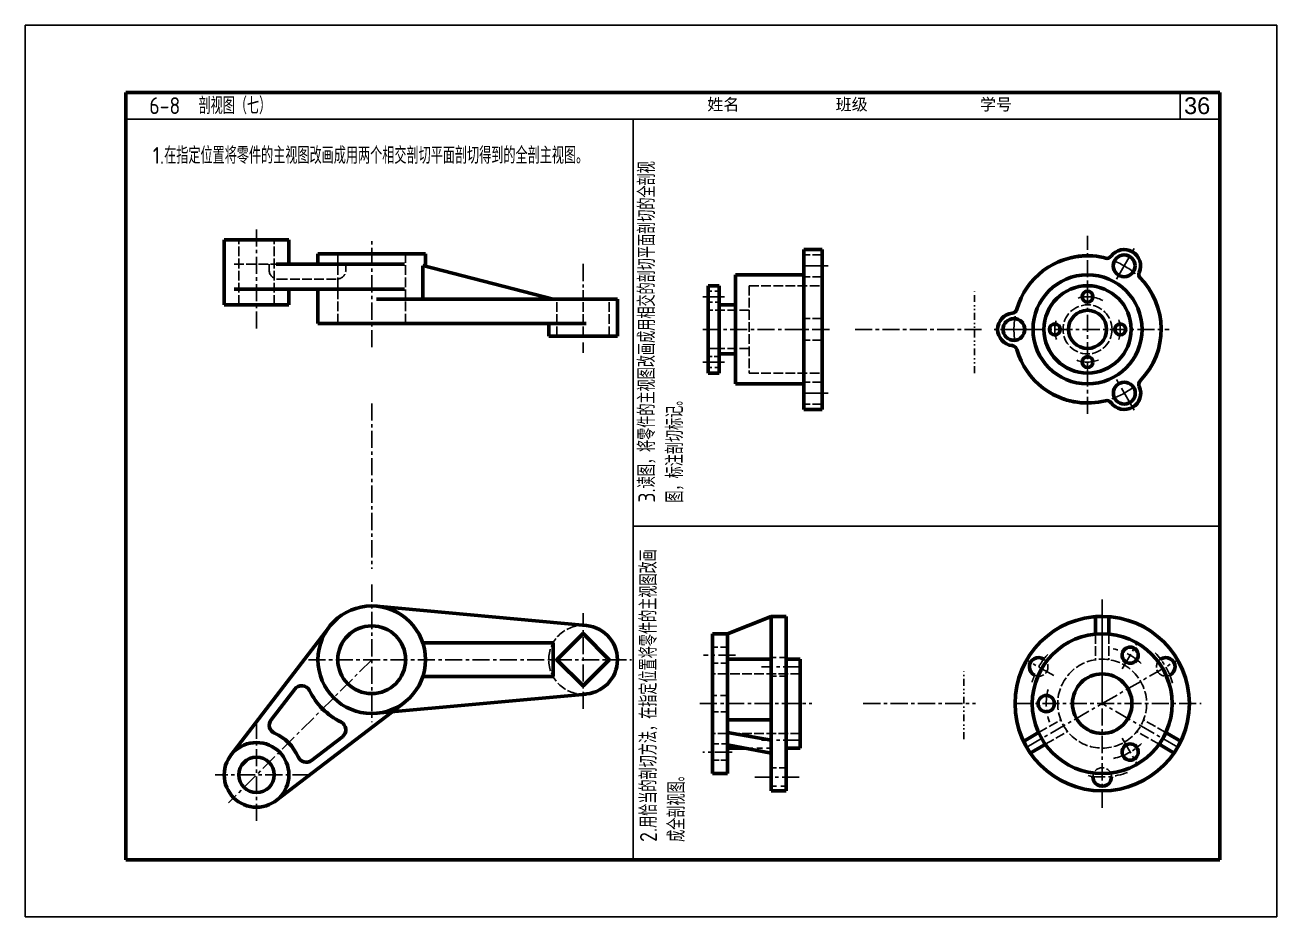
# Model space of a CAD drawing. Header units: millimetres. Extents: x 1492 to 3123, y 858 to 2069.
# Drawn here: x 1495.9 to 1867.9, y 1173.2 to 1438.2 of the extents above; entities that cross this region are included whole.
import ezdxf

# ---------------------------------------------------------------- set-up
doc = ezdxf.new("R2010")
doc.units = ezdxf.units.MM
doc.header["$LTSCALE"] = 0.8
for name, pattern in [('ACAD_ISO02W100', [15, 12, -3]), ('CENTER', [50.8, 31.75, -6.35, 6.35, -6.35]), ('DIVIDE', [31.75, 12.7, -6.35, 0, -6.35, 0, -6.35])]:
    doc.linetypes.add(name, pattern=pattern)
for name, color, linetype in [('3中心线层', 1, 'CENTER'), ('4虚线层', 6, 'ACAD_ISO02W100'), ('双点画线', 6, 'DIVIDE'), ('尺寸标注', 250, 'Continuous'), ('文字', 7, 'Continuous'), ('细实线', 7, 'Continuous')]:
    doc.layers.add(name, color=color, linetype=linetype)
doc.layers.add('粗实线', color=7, linetype='Continuous', lineweight=53)
doc.styles.get("Standard").update_dxf_attribs({"font": 'ARIAL.TTF'})
doc.styles.add('样式 1', font='ARIAL.TTF', dxfattribs={"height": 5})
doc.styles.add('汉字', font='gbenor.shx', dxfattribs={"height": 5, "bigfont": 'gbcbig.shx'})

msp = doc.modelspace()

# ---------------------------------------------------------------- linework, layer by layer
at = {"layer": '3中心线层', "color": 7, "ltscale": 0.2}
for p, q in [((1564.6823, 1377.4415), (1564.6823, 1347.608)), ((1598.9147, 1342.4643), (1598.9147, 1374.0124)), ((1811.615, 1322.6216), (1811.615, 1372.8416)), ((1661.7212, 1362.1022), (1661.7212, 1367.6299)), ((1697.3023, 1347.7316), (1735.3723, 1347.7316)), ((1742.5382, 1347.7316), (1780.6082, 1347.7316)), ((1785.774, 1347.7316), (1835.915, 1347.7316)), ((1661.7212, 1340.7497), (1661.7212, 1343.8499)), ((1598.9147, 1325.7118), (1598.9147, 1276.59)), ((1598.9147, 1271.9009), (1598.9147, 1231.017)), ((1815.9709, 1205.6129), (1815.9709, 1267.4727)), ((1661.7212, 1234.9827), (1661.7212, 1263.4446)), ((1815.9709, 1262.4447), (1815.9709, 1236.5428)), ((1821.9143, 1246.837), (1826.3569, 1254.5319)), ((1707.0108, 1250.9375), (1697.4992, 1250.9375)), ((1598.9147, 1249.5792), (1556.3469, 1207.0505)), ((1580.1002, 1249.5792), (1676.0642, 1249.5792)), ((1726.2673, 1247.4443), (1714.722, 1247.4443)), ((1801.5762, 1244.8536), (1793.5393, 1249.4938)), ((1815.9709, 1236.5428), (1838.4026, 1249.4938)), ((1696.4162, 1236.5428), (1729.7303, 1236.5428)), ((1744.9662, 1236.5428), (1778.2803, 1236.5428)), ((1790.0691, 1236.5428), (1845.3798, 1236.5428)), ((1793.5393, 1223.5919), (1815.9709, 1236.5428)), ((1838.4026, 1223.5919), (1815.9709, 1236.5428)), ((1564.6823, 1231.1791), (1564.6823, 1201.0343)), ((1726.2673, 1225.6413), (1714.722, 1225.6413)), ((1821.9143, 1226.2487), (1826.3569, 1218.5538)), ((1705.9705, 1222.1481), (1697.3506, 1222.1481)), ((1580.5021, 1215.3783), (1552.3917, 1215.3783)), ((1725.9208, 1214.7398), (1712.0845, 1214.7398))]:
    msp.add_line(p, q, dxfattribs=at)
at = {"layer": '3中心线层', "color": 7, "ltscale": 0.3}
for p, q in [((1820.2063, 1362.6123), (1825.4799, 1371.7464)), ((1734.5623, 1366.6101), (1725.6523, 1366.6101)), ((1793.9388, 1347.7316), (1783.885, 1347.7316)), ((1825.4799, 1323.7168), (1820.2063, 1332.851)), ((1734.5623, 1328.7916), (1725.6523, 1328.7916))]:
    msp.add_line(p, q, dxfattribs=at)
at = {"layer": '3中心线层', "color": 7, "ltscale": 0.9}
for p, q in [((1703.7823, 1357.4516), (1697.3023, 1357.4516)), ((1703.7823, 1338.0116), (1697.3023, 1338.0116))]:
    msp.add_line(p, q, dxfattribs=at)
at = {"layer": '3中心线层', "color": 7, "ltscale": 0.3}
for centre, radius, start, end in [((1811.5793, 1347.6701), 21.87, 49.40263, 70.224772), ((1811.615, 1347.7316), 9.72, 62.005108, 113.017499), ((1811.615, 1347.7316), 21.87, 169.775228, 190.59737), ((1811.615, 1347.7316), 9.72, 342.242404, 16.944023), ((1811.615, 1347.7316), 9.72, 164.750757, 198.128189), ((1811.615, 1347.7316), 9.72, 251.040381, 289.799673), ((1811.615, 1347.7316), 21.87, 289.40263, 310.224772)]:
    msp.add_arc(centre, radius, start, end, dxfattribs=at)
at = {"layer": '3中心线层', "color": 7, "ltscale": 0.2}
for radius, start, end in [(21.803, 137.918658, 150), (16.6216, 45.841975, 78.540504), (21.803, 16.298844, 43.653294), (21.803, 157.27123, 162.988261), (16.6216, 165.322106, 199.225808), (16.6216, 281.681718, 314.766521), (21.803, 258.842284, 290.289812)]:
    msp.add_arc((1815.9709, 1236.5428), radius, start, end, dxfattribs=at)
at = {"layer": '4虚线层', "color": 7, "ltscale": 0.3}
for p, q in [((1559.4221, 1355.0681), (1559.4221, 1374.3432)), ((1569.9426, 1355.0681), (1569.9426, 1374.3432)), ((1588.8414, 1349.5169), (1588.8414, 1370.1372)), ((1608.988, 1349.5169), (1608.988, 1370.1372)), ((1732.8063, 1369.8501), (1727.2723, 1369.8501)), ((1558.033, 1367.0779), (1574.2927, 1367.0779)), ((1568.4604, 1365.2797), (1568.4604, 1367.0779)), ((1591.2045, 1365.2797), (1591.2045, 1367.0779)), ((1571.0524, 1362.6877), (1588.6125, 1362.6877)), ((1732.8063, 1363.3701), (1727.2723, 1363.3701)), ((1661.7212, 1345.7476), (1661.7212, 1361.0465)), ((1699.9369, 1359.0716), (1698.9223, 1359.0716)), ((1702.1623, 1359.0716), (1700.8782, 1359.0716)), ((1711.0723, 1360.6916), (1732.8063, 1360.6916)), ((1711.0723, 1360.6916), (1711.0723, 1334.7716)), ((1653.9325, 1345.7476), (1653.9325, 1356.6925)), ((1669.5099, 1345.7476), (1669.5099, 1356.6925)), ((1700.1722, 1355.8316), (1698.9223, 1355.8316)), ((1702.1623, 1355.8316), (1700.9253, 1355.8316)), ((1711.0723, 1353.4016), (1698.9223, 1353.4016)), ((1732.8063, 1350.9715), (1727.2723, 1350.9715)), ((1732.8063, 1344.4915), (1727.2723, 1344.4915)), ((1702.1623, 1342.0616), (1698.9223, 1342.0616)), ((1700.0302, 1339.6316), (1698.9223, 1339.6316)), ((1702.1623, 1339.6316), (1700.6891, 1339.6316)), ((1711.0723, 1342.0616), (1700.7362, 1342.0616)), ((1699.9832, 1336.3916), (1698.9223, 1336.3916)), ((1702.1623, 1336.3916), (1700.8774, 1336.3916)), ((1711.0723, 1334.7716), (1732.8063, 1334.7716)), ((1732.8063, 1332.0316), (1727.2723, 1332.0316)), ((1732.8063, 1325.5516), (1727.2723, 1325.5516)), ((1813.9709, 1257.2183), (1813.9709, 1249.5984)), ((1817.9709, 1257.2183), (1817.9709, 1249.5984)), ((1701.7482, 1253.3538), (1700.1752, 1253.3538)), ((1704.5976, 1253.3538), (1702.5487, 1253.3538)), ((1719.1129, 1250.2094), (1717.6437, 1250.2094)), ((1722.0661, 1250.2094), (1720.0981, 1250.2094)), ((1701.8098, 1248.5213), (1700.1752, 1248.5213)), ((1704.5976, 1248.5213), (1702.6103, 1248.5213)), ((1726.2673, 1245.3876), (1700.1752, 1245.3876)), ((1719.236, 1244.6792), (1717.6437, 1244.6792)), ((1722.0661, 1244.6792), (1720.0365, 1244.6792)), ((1701.4276, 1238.9527), (1700.1752, 1238.9527)), ((1704.5976, 1238.9527), (1702.5108, 1238.9527)), ((1701.92, 1234.133), (1700.1752, 1234.133)), ((1704.5976, 1234.133), (1702.6093, 1234.133)), ((1797.0655, 1227.9372), (1803.6645, 1231.7471)), ((1834.8764, 1227.9372), (1828.2774, 1231.7471)), ((1726.2673, 1227.698), (1700.1752, 1227.698)), ((1799.0655, 1224.4731), (1805.6645, 1228.283)), ((1832.8764, 1224.4731), (1826.2774, 1228.283)), ((1702.0091, 1224.5643), (1700.1752, 1224.5643)), ((1704.5976, 1224.5643), (1702.8919, 1224.5643)), ((1702.1194, 1219.7319), (1700.1752, 1219.7319)), ((1704.5976, 1219.7319), (1702.6712, 1219.7319)), ((1719.2227, 1217.5049), (1717.6437, 1217.5049)), ((1722.0661, 1217.5049), (1719.9951, 1217.5049)), ((1719.2227, 1211.9747), (1717.6437, 1211.9747)), ((1722.0661, 1211.9747), (1720.4365, 1211.9747))]:
    msp.add_line(p, q, dxfattribs=at)
for centre, radius in [((1811.615, 1347.7316), 7.29), ((1661.7212, 1249.5792), 10.224), ((1815.9709, 1236.5428), 13.2078)]:
    msp.add_circle(centre, radius, dxfattribs=at)
for centre, radius, start, end in [((1571.0524, 1365.2797), 2.592, 180, 270), ((1588.6125, 1365.2797), 2.592, 270, 0), ((1797.089, 1247.4443), 2.7651, 243.635615, 56.364385), ((1834.8529, 1247.4443), 2.7651, 123.635615, 296.364385), ((1815.9709, 1214.7398), 2.7651, 3.635615, 176.364385)]:
    msp.add_arc(centre, radius, start, end, dxfattribs=at)
at = {"layer": '双点画线', "color": 7, "ltscale": 0.2}
for p, q in [((1778.0422, 1334.7716), (1778.0422, 1359.4665)), ((1774.8173, 1226.01), (1774.8173, 1246.3553))]:
    msp.add_line(p, q, dxfattribs=at)
at = {"layer": '尺寸标注', "color": 7, "ltscale": 0.8}
msp.add_line((1811.615, 1375.5725), (1811.615, 1372.8416), dxfattribs=at)
at = {"layer": '粗实线', "color": 7}
for p, q in [((1850.8994, 1418.1568), (1525.8994, 1418.1568)), ((1525.8994, 1418.1568), (1525.8994, 1190.1568)), ((1850.8994, 1190.1568), (1850.8994, 1418.1568)), ((1555.072, 1355.0681), (1555.072, 1374.3432)), ((1555.072, 1374.3432), (1574.2927, 1374.3432)), ((1574.2927, 1367.0779), (1574.2927, 1374.3432)), ((1582.9333, 1367.0779), (1582.9333, 1370.1372)), ((1582.9333, 1370.1372), (1614.896, 1370.1372)), ((1614.896, 1366.5267), (1614.896, 1370.1372)), ((1732.8063, 1371.4701), (1727.2723, 1371.4701)), ((1727.2723, 1371.4701), (1727.2723, 1323.9316)), ((1732.8063, 1323.9316), (1732.8063, 1371.4701)), ((1570.5205, 1367.0779), (1582.9333, 1367.0779)), ((1582.9333, 1367.0779), (1608.6231, 1367.0779)), ((1614.1016, 1366.7146), (1652.7897, 1356.6925)), ((1614.1016, 1356.6925), (1614.1016, 1366.5896)), ((1707.0223, 1363.9316), (1727.2723, 1363.9316)), ((1707.0223, 1331.5316), (1707.0223, 1363.9316)), ((1558.033, 1359.6389), (1608.6231, 1359.6389)), ((1574.2927, 1355.0681), (1574.2927, 1359.6389)), ((1582.9333, 1349.5169), (1582.9333, 1359.6389)), ((1702.1623, 1360.6916), (1698.9223, 1360.6916)), ((1698.9223, 1360.6916), (1702.1623, 1360.6916)), ((1698.9223, 1334.7716), (1698.9223, 1360.6916)), ((1702.1623, 1360.6916), (1702.1623, 1334.7716)), ((1555.072, 1355.0681), (1574.2927, 1355.0681)), ((1662.6584, 1356.6925), (1600.3796, 1356.6925)), ((1651.4972, 1356.6925), (1671.9452, 1356.6925)), ((1671.9452, 1345.7476), (1671.9452, 1356.6925)), ((1707.0223, 1355.0216), (1702.1623, 1355.0216)), ((1582.9333, 1349.5169), (1662.6584, 1349.5169)), ((1651.4972, 1345.7476), (1651.4972, 1349.5169)), ((1651.4972, 1345.7476), (1671.9452, 1345.7476)), ((1707.0223, 1340.4416), (1702.1623, 1340.4416)), ((1702.1623, 1334.7716), (1698.9223, 1334.7716)), ((1727.2723, 1331.5316), (1707.0223, 1331.5316)), ((1732.8063, 1323.9316), (1727.2723, 1323.9316)), ((1662.6584, 1259.7601), (1600.3796, 1265.4932)), ((1815.9709, 1262.4447), (1813.9709, 1262.4447)), ((1557.0539, 1221.2235), (1586.2292, 1259.2993)), ((1614.1016, 1254.555), (1652.7897, 1254.555)), ((1652.7897, 1254.555), (1652.7897, 1244.6035)), ((1614.1016, 1244.6035), (1652.7897, 1244.6035)), ((1568.9949, 1231.6934), (1576.0284, 1240.8727)), ((1662.6584, 1239.3983), (1600.3796, 1233.6652)), ((1570.5205, 1207.7445), (1608.6231, 1236.8848)), ((1839.4026, 1225.3239), (1835.1342, 1227.7883)), ((1581.0014, 1219.6759), (1590.1871, 1226.701)), ((1525.8994, 1190.1568), (1850.8994, 1190.1568))]:
    msp.add_line(p, q, dxfattribs=at)
at = {"layer": '粗实线', "color": 7, "ltscale": 0.2}
for p, q in [((1704.5976, 1257.3148), (1717.6437, 1262.4447)), ((1722.0661, 1262.4447), (1717.6437, 1262.4447)), ((1717.6437, 1236.5428), (1717.6437, 1262.4447)), ((1722.0661, 1236.5428), (1722.0661, 1262.4447)), ((1813.9709, 1262.4447), (1813.9709, 1257.5159)), ((1817.9709, 1262.4447), (1817.9709, 1257.2183)), ((1700.1752, 1236.5428), (1700.1752, 1257.3148)), ((1704.5976, 1257.3148), (1700.1752, 1257.3148)), ((1704.5976, 1236.5428), (1704.5976, 1257.3148)), ((1717.6437, 1249.7507), (1704.5976, 1249.7507)), ((1726.2673, 1249.7507), (1722.0661, 1249.7507)), ((1726.2673, 1236.5428), (1726.2673, 1249.7507)), ((1700.1752, 1236.5428), (1700.1752, 1215.7709)), ((1704.5976, 1236.5428), (1704.5976, 1215.7709)), ((1717.6437, 1236.5428), (1717.6437, 1210.641)), ((1722.0661, 1236.5428), (1722.0661, 1210.641)), ((1726.2673, 1236.5428), (1726.2673, 1223.335)), ((1717.6437, 1231.7471), (1704.5976, 1231.7471)), ((1717.6437, 1225.6413), (1704.5976, 1227.9372)), ((1792.5393, 1225.3239), (1797.0655, 1227.9372)), ((1717.6437, 1221.8598), (1704.5976, 1224.3242)), ((1794.5393, 1221.8598), (1798.8077, 1224.3242)), ((1837.4026, 1221.8598), (1832.8764, 1224.4731)), ((1726.2673, 1223.335), (1722.0661, 1223.335)), ((1704.5976, 1215.7709), (1700.1752, 1215.7709)), ((1722.0661, 1210.641), (1717.6437, 1210.641))]:
    msp.add_line(p, q, dxfattribs=at)
at = {"layer": '粗实线'}
msp.add_line((1709.8345, 1223.335), (1704.5976, 1223.335), dxfattribs=at)
at = {"layer": '粗实线', "color": 7}
msp.add_lwpolyline([(1653.9325, 1249.5792), (1661.7212, 1241.7905), (1669.5099, 1249.5792), (1661.7212, 1257.3679)], close=True, dxfattribs=at)
for centre, radius in [((1822.5143, 1366.6101), 3.24), ((1811.615, 1347.7316), 16.2), ((1811.615, 1347.7316), 12.96), ((1811.615, 1357.4516), 1.62), ((1789.745, 1347.7316), 3.24), ((1811.615, 1347.7316), 5.67), ((1801.895, 1347.7316), 1.62), ((1821.335, 1347.7316), 1.62), ((1811.615, 1338.0116), 1.62), ((1822.55, 1328.7916), 3.24), ((1598.9147, 1249.5792), 15.9813), ((1598.9147, 1249.5792), 10.0733), ((1564.6823, 1215.3783), 9.6104), ((1564.6823, 1215.3783), 5.2603)]:
    msp.add_circle(centre, radius, dxfattribs=at)
at = {"layer": '粗实线', "color": 7, "ltscale": 0.2}
for centre, radius in [((1815.9709, 1236.5428), 25.9019), ((1815.9709, 1236.5428), 20.7719), ((1824.2817, 1250.9375), 2.4162), ((1815.9709, 1236.5428), 8.8448), ((1799.3493, 1236.5428), 2.4162), ((1824.2817, 1222.1481), 2.4162)]:
    msp.add_circle(centre, radius, dxfattribs=at)
at = {"layer": '粗实线', "color": 7}
for centre, radius, start, end in [((1811.615, 1347.7316), 21.87, 90, 164.0884), ((1811.615, 1347.7316), 21.87, 74.780877, 119.0884), ((1817.2972, 1370.4535), 1.62, 255.9116, 323.62063), ((1822.5143, 1366.6101), 4.86, 336.37937, 143.62063), ((1828.4514, 1364.0137), 1.62, 156.37937, 224.0884), ((1811.615, 1347.7316), 21.87, 315.9116, 45.220204), ((1789.745, 1347.7316), 4.86, 96.37937, 263.62063), ((1789.025, 1354.1715), 1.62, 276.37937, 344.0884), ((1789.025, 1341.2917), 1.62, 15.9116, 83.62063), ((1811.615, 1347.7316), 21.87, 195.9116, 270), ((1828.4871, 1331.388), 1.62, 135.9116, 203.62063), ((1811.615, 1347.7316), 21.87, 239.779796, 284.0884), ((1822.55, 1328.7916), 4.86, 216.37937, 23.62063), ((1817.3329, 1324.9482), 1.62, 36.37937, 104.0884), ((1661.7212, 1249.5792), 10.224, 270, 90), ((1578.0859, 1239.2962), 2.592, 26.275279, 142.539206), ((1598.9147, 1249.5792), 20.6368, 206.275279, 243.672114), ((1571.0524, 1230.1169), 2.592, 142.539206, 246.625978), ((1564.6823, 1215.3783), 13.4643, 23.321416, 66.625978), ((1588.6125, 1228.7599), 2.592, 307.408188, 63.672114), ((1579.4268, 1221.7348), 2.592, 203.321416, 307.408188)]:
    msp.add_arc(centre, radius, start, end, dxfattribs=at)
at = {"layer": '粗实线', "color": 7, "ltscale": 0.2}
for centre, start, end in [((1797.089, 1247.4443), 56.364385, 243.635615), ((1834.8529, 1247.4443), 296.364385, 123.635615), ((1815.9709, 1214.7398), 176.364385, 3.635615)]:
    msp.add_arc(centre, 2.7651, start, end, dxfattribs=at)
at = {"layer": '细实线', "color": 7}
for p, q in [((1867.8994, 1438.1568), (1495.8994, 1438.1568)), ((1495.8994, 1438.1568), (1495.8994, 1173.1568)), ((1867.8994, 1173.1568), (1867.8994, 1438.1568)), ((1839.1843, 1418.1568), (1839.1843, 1410.1568)), ((1525.8994, 1410.1568), (1850.8994, 1410.1568)), ((1676.6103, 1410.1568), (1676.6103, 1190.1568)), ((1676.6103, 1289.2792), (1850.8994, 1289.2792)), ((1495.8994, 1173.1568), (1867.8994, 1173.1568))]:
    msp.add_line(p, q, dxfattribs=at)
at = {"layer": '细实线'}
for p, q in [((1712.1899, 1223.335), (1709.8345, 1223.335)), ((1714.9894, 1223.335), (1713.3025, 1223.335)), ((1717.6437, 1223.335), (1716.2456, 1223.335))]:
    msp.add_line(p, q, dxfattribs=at)

# ---------------------------------------------------------------- texts
at = {"layer": '尺寸标注', "color": 7, "insert": (1844.1843, 1414.1568), "char_height": 5, "width": 10, "attachment_point": 5, "style": '样式 1'}
msp.add_mtext('36', dxfattribs=at)
at = {"layer": '文字', "color": 7, "insert": (1527.3994, 1414.1568), "char_height": 5, "width": 313.5, "attachment_point": 4, "style": '汉字'}
msp.add_mtext('  6-8  剖视图（七）', dxfattribs=at)
at = {"layer": '文字', "color": 7, "insert": (1693.8742, 1414.3843), "char_height": 3.5, "width": 313.5, "attachment_point": 4}
msp.add_mtext('{\\fSimSun|b0|i0|c134|p2;  姓名            班级              学号}', dxfattribs=at)
at = {"layer": '细实线', "color": 7, "insert": (1533.8543, 1401.9259), "char_height": 5, "attachment_point": 1, "style": '汉字'}
msp.add_mtext_dynamic_manual_height_columns('1.在指定位置将零件的主视图改画成用两个相交剖切平面剖切得到的全剖主视图。', width=89.346936, gutter_width=25, heights=[0], dxfattribs=at).dxf.set("width", 136.300873)
at = {"layer": '细实线', "color": 7, "char_height": 5, "attachment_point": 1, "rotation": 90, "style": '汉字'}
for s, width, insert in [('3.读图，将零件的主视图改画成用相交的剖切平面剖切的全剖视图，标注剖切标记。', 104.004554, (1678.1247, 1296.2551)), ('2.用恰当的剖切方法，在指定位置将零件的主视图改画成全剖视图。', 89.346936, (1678.6402, 1195.4497))]:
    msp.add_mtext_dynamic_manual_height_columns(s, width=width, gutter_width=25, heights=[0], dxfattribs=dict(at, insert=insert))

doc.saveas('drawing.dxf')
